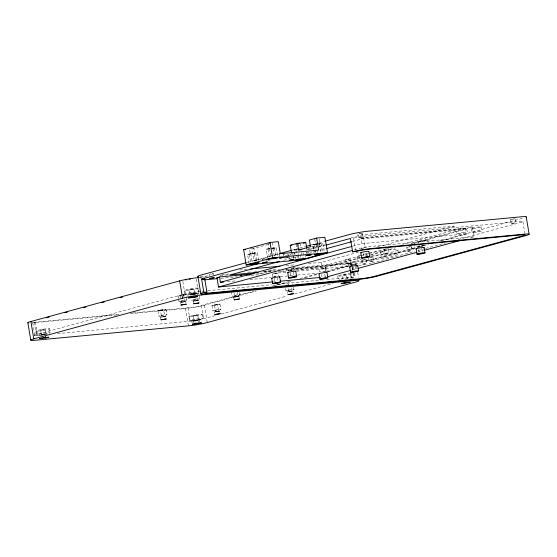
<?xml version="1.0" encoding="UTF-8"?>
<svg xmlns="http://www.w3.org/2000/svg" width="557" height="557" viewBox="0 0 557 557"><rect width="100%" height="100%" fill="white"/><g stroke="black" fill="none" stroke-linecap="round" stroke-linejoin="round"><path stroke-width="0.42" stroke-dasharray="2.79 2.09" d="M180.705 303.767C179.368 301.33 186.463 300.334 186.031 302.827M185.808 301.497L180.482 302.437M40.605 330.259L45.006 329.493L45.792 334.165L41.406 334.882L40.605 330.259L45.006 329.493M160.43 310.346L163.633 309.789L164.747 316.46L163.305 316.856L161.544 317.024L160.43 310.346L163.633 309.789M160.813 319.21C158.515 316.021 167.26 314.712 166.153 318.277M161.544 317.024L164.747 316.46M165.812 316.279L160.479 317.205M189.401 289.633L193.801 288.867L194.581 293.539L192.597 294.082L190.181 294.312L189.401 289.633L193.801 288.867M190.181 294.312L194.581 293.539M194.24 301.003C202.247 298.768 191.998 303.878 193.815 298.503M193.383 315.896L197.784 315.13L198.571 319.802L196.586 320.345L194.17 320.567L193.383 315.896L197.784 315.13M209.348 276.091C207.524 273.515 214.619 272.457 213.749 275.318M194.17 320.567L198.571 319.802M213.484 273.717L209.084 274.49M216.826 311.655L215.489 311.753L214.508 304.978L217.571 304.519L218.685 311.189L217.655 311.509M214.64 313.271C213.303 310.917 220.468 309.936 219.98 312.338M217.557 304.554L214.368 305.076M215.489 311.753L216.151 311.509M218.671 311.231L218.107 311.189M219.757 311.008L217.244 311.586M233.849 298.573C232.568 295.99 240.464 294.918 239.294 298.308M237.191 292.321L237.895 296.491L236.447 296.888L234.692 297.048L233.996 292.878M250.309 253.943L254.709 253.177L250.309 253.943L249.411 248.603M238.96 296.303L233.627 297.236M270.298 248.784L269.01 248.84L268.119 243.5M272.519 242.727L273.41 248.067L271.99 248.506M279.398 256.492L279.134 254.765M297.32 249.592L296.916 249.564L297.41 249.341M287.788 293.302L287.586 291.903L291.833 291.22L288.63 291.777L288.073 288.442M288.63 291.777L289.292 291.541M289.285 291.436L292.898 291.033L287.565 291.965M316.912 244.398L315.624 244.453L317.044 244.022M319.258 239.113L320.024 243.688L319.112 244.015M345.744 259.889L350.144 259.116L350.813 263.127L348.828 263.663L346.412 263.893L345.744 259.889L350.144 259.116M342.827 279.161L342.193 275.221L346.447 274.476L347.359 279.175L346.558 279.175M346.412 263.893L350.813 263.127M362.273 233.091L362.941 237.101L360.964 237.637L358.541 237.867L357.873 233.863M350.813 265.369C347.484 261.226 358.499 260.001 355.916 264.596M346.579 274.504L342.179 275.269M355.672 261.832L350.367 262.695M361.862 260.126L366.262 259.353L366.931 263.357L364.946 263.9L362.53 264.129L361.862 260.126L366.262 259.353M362.53 264.129L366.931 263.357M373.587 261.038L369.2 261.748L373.601 260.982L372.932 256.979L370.516 257.202M372.912 257.028L370.37 257.613M384.003 249.439L388.403 248.673L389.078 252.676L387.094 253.219L384.678 253.449L384.003 249.439L388.403 248.673M384.678 253.449L389.078 252.676M406.791 247.301L411.191 246.528L411.86 250.532L409.882 251.075L407.459 251.304L406.791 247.301L411.191 246.528M407.459 251.304L411.86 250.532M422.512 246.445L422.317 245.045M510.651 219.5L515.051 218.727L515.726 222.73L513.742 223.273L511.319 223.503L510.651 219.5L515.051 218.727M511.319 223.503L515.726 222.73M180.983 298.9L180.419 295.565L181.157 295.314M183.218 295.189L183.636 295.015L183.107 295.008M181.54 302.235C189.561 300.014 179.277 305.125 181.122 299.736M272.833 276.69C269.679 272.867 279.934 271.106 278.194 275.806M277.748 273.139L272.387 274.023M320.874 271.948C318.36 272.512 319.704 267.771 322.336 268.899C324.362 267.694 326.59 269.567 325.051 271.544M324.982 268.697L319.621 269.581M193.495 303.161C191.267 300.112 199.97 298.566 198.849 302.291M198.515 300.286L193.161 301.163M269.031 248.784L269.922 248.513M283.332 254.18L284.766 254.117M358.562 237.811L362.941 237.101M234.706 297.013L237.895 296.491M350.833 265.299L352.532 264.84M289.988 270.848L291.569 270.486M253.324 248.06L253.797 247.893L254.709 253.177M362.085 233.223L359.161 233.808M306.538 252.063L306.051 252.286L308.467 252.063M274.051 276.432L275.778 276.07M417.43 247.155L418.927 246.786M366.116 247.865C368.581 246.626 355.296 249.627 364.946 248.13M182.431 294.646L35.523 334.771A9.504 0.815 -9.5 0 0 34.109 335.411M268.404 244.377L251.931 248.875L253.943 260.892L258.197 260.488M249.083 263.489L247.545 254.312L255.698 252.69L257.466 252.808L258.727 260.321M267.785 258.385L266.246 249.209L269.442 248.331L276.175 247.705L277.567 256.046M247.545 254.312L249.313 254.431L257.466 252.808M272.603 248.631L276.175 247.705M246.897 262.521L279.503 253.623M292.035 250.197L298.726 248.373M299.562 248.143L305.41 246.549M311.266 244.948L317.95 243.124M318.785 242.894L323.805 241.529M253.943 260.892L272.881 255.719M273.71 255.496L280.296 253.693M295.83 259.945L294.152 249.933L297.347 249.063M313.556 248.993L312.86 244.822L316.049 243.952L322.782 243.318L324.181 251.667M312.86 244.822L319.593 244.189L322.782 243.318M307.68 248.979L316.404 246.598M285.442 255.614L293.838 253.324M306.434 249.884L318.186 246.674M319.022 246.445L324.898 244.843M350.924 237.735L361.834 234.755L454.025 226.093L454.693 230.097L402.641 244.307M267.632 261.052L270.138 260.37M287.69 255.572L295.217 253.519M308.592 249.87L325.309 245.303M352.678 246.194L361.883 243.681L360.992 238.34L363.54 237.644L472.301 227.423L473.861 236.767L468.841 238.138M293.915 256.84L284.599 258.009M306.266 253.463L311.21 252.112M283.597 260.307L298.705 256.185M308.78 253.435L316.334 251.367M319.697 250.455L325.567 248.847M352.435 241.515L362.51 238.765L454.693 230.097M183.267 294.416L185.864 293.72A9.504 0.815 -9.5 0 1 197.22 291.736L200.91 291.381M188.078 296.289L187.8 294.618L190.745 293.817L196.962 293.233L197.241 294.897M354.217 249.961L365.107 246.988L473.861 236.767M45.221 334.66L47.436 334.054M196.962 293.233L189.436 294.73L187.8 294.618M308.46 263.517L321.382 262.305L359.161 251.994M376.79 247.176L454.025 226.093M285.873 269.713L322.057 266.309L359.829 255.997M360.671 255.767L368.226 253.707M369.068 253.477L386.697 248.659M281 271.189L325.163 267.04L360.741 257.327M364.877 256.192L369.841 254.841M370.67 254.612L395.491 247.837M441.06 240.979L467.539 233.752L466.641 228.412L411.205 243.541L414.317 243.256L472.301 227.423M296.373 270.201L325.72 267.444L360.511 257.94M370.454 255.231L383.703 251.611L384.602 256.951L381.489 257.243L380.598 251.903L383.703 251.611M132.803 312.985L189.074 307.687A9.504 0.815 -9.5 0 0 200.429 305.702L253.957 291.102M272.331 286.082L289.863 281.299M299.882 278.563L318.249 273.543M325.768 271.496L350.771 264.652A9.504 0.815 -9.5 0 0 349.657 263.844L285.734 269.846M130.275 313.682L185.523 308.487A13.584 1.163 -9.5 0 0 204.377 305.194L256.206 291.039M273.759 286.249L292.147 281.229M304.686 277.804L318.061 274.155M327.258 271.642L353.173 264.568A13.584 1.163 -9.5 0 0 351.314 263.217L289.167 269.066M424.573 245.073L374.422 258.761A13.584 1.163 -9.5 0 1 355.561 262.062L290.824 268.147M439.619 240.965L523.211 218.142A13.584 1.163 -9.5 0 0 524.234 217.843M327.711 271.927L350.875 265.598M351.704 265.376L354.189 264.7M355.018 264.471L414.582 248.206M418.718 247.078L428.646 244.37M384.602 256.951L415.209 248.589L412.103 248.882L411.72 246.598M372.069 263.036L414.652 251.409M417.987 250.497L424.671 248.68M425.506 248.45L445.544 242.977M458.07 239.559L521.477 222.229A9.504 0.815 -9.5 0 0 520.363 221.421L365.691 235.959A9.504 0.815 -9.5 0 0 354.336 237.943L351.94 238.312M351.571 270.152L357.434 268.558M417.743 252.091L423.605 250.49M192.207 323.38L191.789 320.881L199.315 319.384L200.945 319.488L201.509 322.83M191.789 320.881L193.425 320.992L200.945 319.488M57.455 333.636L191.309 321.041A9.504 0.815 -9.5 0 0 202.664 319.057L216.116 315.394M221.122 314.023L287.085 296.018M294.604 293.964L333.009 283.478M263.022 259.137L262.131 259.409L263.398 259.409M284.641 257.954L286.131 257.64M288.06 257.633L284.947 258.176M289.612 270.786L291.499 270.403M273.64 276.39L275.541 276.007M419.303 246.807L418.272 247.127L419.205 247.085M359.293 233.425L360.435 233.23M263.538 259.026L265.223 258.747M288.547 284.787L288.958 284.711M44.365 334.604L41.392 334.931M216.144 311.405L218.191 311.071M291.116 268.195L291.805 268.07M291.91 270.709L291.074 270.848M275.249 276.432L275.673 276.363M217.348 311.662L214.417 311.934M322.782 271.565L325.427 271.37M266.246 249.209L271.837 248.749M294.152 249.933L297.577 249.801M345.048 279.217L348.104 278.758M46.537 333.747L39.011 335.244L44.463 334.778M353.918 264.596L356.146 264.436M272.122 248.123L273.41 248.067M318.736 243.743L320.024 243.688M420.974 246.452L422.54 246.382M358.68 265.376L359.78 265.264A9.504 0.815 -9.5 0 0 368.031 263.962M360.992 238.34L466.641 228.412M311.328 246.647L317.128 246.103M361.883 243.681L467.539 233.752M239.538 269.999L247.294 269.275M286.061 265.626L295.537 264.735M207.963 275.938L202.783 276.425A13.584 1.163 -9.5 0 1 200.388 276.599M221.77 274.636L228.676 273.988M247.663 272.206L250.253 271.962M254.57 271.558L257.16 271.315M268.383 270.256L279.6 269.205M198.536 277.588L206.306 276.857M220.112 275.555L228.746 274.747M265 271.336L275.36 270.361M263.468 271.816L274.671 270.765M199.538 277.95L202.985 277.623M263.322 271.948L271.941 271.141M259.346 273.229L267.144 272.491M255.802 274.016L263.572 273.285M278.249 271.907L292.056 270.605M220.76 278.347L237.136 276.808M247.482 275.833L250.065 275.59M250.928 275.506L258.685 274.782M273.341 273.403L287.134 272.108M296.616 271.21L349.197 266.267M227.333 281.661L235.994 280.846M249.849 279.544L270.632 277.588M280.157 276.697L288.818 275.882M289.689 275.799L296.616 275.144M297.48 275.067L318.263 273.111M273.766 281.821L275.492 281.654M323.833 277.114L325.56 276.947M201.766 291.297L206.939 290.81M207.803 290.733L271.593 284.731M276.766 284.244L320.728 280.115M321.591 280.032L323.311 279.872M326.764 279.544L351.885 277.191A9.504 0.815 -9.5 0 1 353.006 278.006L352.212 278.235L351.376 273.229M33.622 322.273A9.504 0.815 -9.5 0 0 34.402 322.231L119.01 314.287M31.464 322.963A13.584 1.163 -9.5 0 0 32.738 322.851L117.332 314.9M34.708 335.627A9.504 0.815 -9.5 0 0 36.637 335.579L44.525 334.848M323.735 271.531L324.341 271.524M279.913 254.821L279.12 254.821M180.948 295.572L180.419 295.565M293.407 270.152L294.11 270.145M522.891 221.589L524.847 233.272M481.046 226.887L481.714 230.89M471.306 228.586L471.981 232.589M465.534 228.384A4.957 0.425 -9.5 0 1 458.167 229.978A4.957 0.425 -9.5 0 1 458.216 229.226A4.957 0.425 -9.5 0 1 465.534 228.384L466.202 232.394A4.957 0.425 -9.5 0 1 458.836 233.982A4.957 0.425 -9.5 0 1 458.891 233.23A4.957 0.425 -9.5 0 1 466.202 232.394M455.751 230.006L456.42 234.01M427.79 240.039L428.187 242.441M421.753 248.234L422.45 252.412M418.049 241.738L418.321 243.339M418.69 249.633L419.108 252.133M416.977 245.978L417.207 247.315M414.317 243.256L415.083 247.83M369.145 253.045A20.72 1.768 -9.5 0 1 397.865 249.87L398.534 253.874M368.532 257.745L369.2 261.748M366.603 252.934L367.021 255.433M363.54 237.644L365.107 246.988M361.834 234.755L362.51 238.765M363.401 253.491L363.818 255.99M357.002 256.742L357.671 260.753M353.493 238.166L355.45 249.849M356.48 265.007L357.176 269.142M357.726 272.45L358.555 277.407M355.359 266.288L356.055 270.465M353.584 267.047L354.412 272.004M354.551 272.833L355.387 277.79M352.456 265.682L353.159 269.853M353.716 273.188L354.412 277.365M352.296 267.687L352.713 270.187M351.314 263.217L351.871 266.525M352.01 267.353L352.421 269.832M352.978 273.139L353.806 278.096M351.042 273.842A6.795 0.578 -9.5 0 1 340.452 276.014A6.795 0.578 -9.5 0 1 341.636 274.803A6.795 0.578 -9.5 0 1 351.042 273.842L351.711 277.846M348.661 263.927L348.94 265.592M350.339 273.94L350.896 277.275M337.709 275.931L338.384 279.941A6.795 0.578 -9.5 0 1 339.617 279.447M325.72 267.444L326.43 271.691M325.163 267.04L326.054 272.38M321.013 243.2L322.545 252.377M324.759 274.03L325.316 277.365M319.593 244.189L321.131 253.365M321.382 262.305L322.057 266.309M321.57 274.594L321.988 277.101M316.049 243.952L316.891 248.958M317.03 249.794L317.587 253.129M314.726 239.113L315.624 244.453M314.628 244.941L315.332 249.111M315.471 249.947L315.889 252.453M313.695 249.828L314.113 252.335M305.055 254.27L305.612 257.606M303.008 252.481L303.844 257.487M300.425 243.451L301.191 248.032M301.448 252.634L302.284 257.64M298.538 244.495L298.824 246.201M300.251 254.73L300.683 257.285M298.044 253.233L298.461 255.733M298.601 256.568L298.879 258.239M296.025 244.224L296.916 249.564M295.927 250.051L296.623 254.222M296.763 255.057L297.32 258.392M293.442 256.164L293.866 258.664M293.762 267.52L294.207 270.187M293.421 272.039L293.978 275.381M289.041 256.93L289.32 258.601M293.623 287.175L294.005 289.466M288.011 254.208L288.282 255.809M290.204 272.568L290.9 276.738M292.898 291.033L293.121 292.369M288.63 269.748L288.853 271.085M291.276 287.885L291.833 291.22M283.52 254.055L283.743 255.774M285.623 288.575L286.006 290.865M274.399 247.58L275.799 255.928M272.979 248.575L274.239 256.081M277.393 277.637L277.95 280.979M269.442 248.331L270.834 256.68M274.19 278.201L274.893 282.371M268.021 249.327L269.414 257.668M266.511 258.692L266.935 261.198M255.698 252.69L256.951 260.203M254.277 253.679L255.531 261.191M250.734 253.442L252.133 261.783M249.313 254.431L250.713 262.779M239.684 292.446L240.067 294.737M231.301 291.555L232.067 296.136M219.987 304.108L220.878 309.448M211.952 305.48L212.851 310.82M204.377 305.194L207.288 322.552M201.356 305.466L203.59 318.813M198.292 288.157A6.795 0.578 -9.5 0 1 188.043 290.343A6.795 0.578 -9.5 0 1 188.454 289.257A6.795 0.578 -9.5 0 1 198.292 288.157L198.967 292.167A6.795 0.578 -9.5 0 1 188.719 294.347A6.795 0.578 -9.5 0 1 189.122 293.26A6.795 0.578 -9.5 0 1 198.967 292.167M198.974 294.876L199.615 298.691M202.268 314.357L202.936 318.367M196.224 279.106L198.32 291.624M197.018 297.939L197.436 300.446M195.326 293.121L195.604 294.785M199.315 319.384L199.872 322.719M198 320.296L198.564 323.631M190.745 293.817L191.023 295.482M194.734 320.073L195.152 322.58M193.425 320.992L193.704 322.656M182.682 294.834A4.073 0.348 -9.5 0 1 186.031 294.59L186.282 296.115M186.414 296.881L186.922 299.931M187.967 307.798L190.202 321.152M184.903 290.343L185.572 294.347M188.907 316.661L189.575 320.672M182.842 281.445L184.931 293.964M183.636 295.015L184.193 298.35M184.332 299.186L184.75 301.692M185.523 308.487L188.426 325.845M178.024 295.99L178.407 298.274M178.539 299.039L178.922 301.33M166.028 309.365L166.926 314.705M158.028 310.764L158.926 316.104M49.476 328.714L50.144 332.717M35.39 322.148L37.625 335.495M36.142 331.046L36.811 335.049M34.214 322.023L36.309 334.541M32.738 322.851L35.091 336.901M44.149 334.353A6.795 0.578 -9.5 0 1 37.152 334.736A6.795 0.578 -9.5 0 1 48.153 332.682A6.795 0.578 -9.5 0 1 45.855 334.04M340.814 279.141A6.795 0.578 -9.5 0 1 349.643 277.699A6.795 0.578 -9.5 0 1 350.478 278.333M34.353 335.586A9.504 0.815 -9.5 0 1 34.151 335.509M186.031 294.59A4.073 0.348 -9.5 0 1 183.441 295.384M181.373 295.746A4.073 0.348 -9.5 0 1 178.01 295.948A4.073 0.348 -9.5 0 1 181.638 295.001M235.827 289.64A4.073 0.348 -9.5 0 1 236.836 289.501M287.697 284.731A4.073 0.348 -9.5 0 1 288.721 284.536M292.383 284.077A4.073 0.348 -9.5 0 1 292.878 284.077M193.063 294.646A4.073 0.348 -9.5 0 1 192.102 294.214A4.073 0.348 -9.5 0 1 198.591 293.309A4.073 0.348 -9.5 0 1 194.066 294.507M370.642 256.881A20.72 1.768 -9.5 0 1 398.54 253.922A20.72 1.768 -9.5 0 1 370.475 260.244A20.72 1.768 -9.5 0 1 363.296 258.532M397.865 249.87A20.72 1.768 -9.5 0 1 370.085 256.199M359.996 257.139A20.72 1.768 -9.5 0 1 368.33 253.212M424.072 245.24A4.957 0.425 -9.5 0 1 420.486 245.741M419.616 245.804A4.957 0.425 -9.5 0 1 418.725 245.741M371.136 263.28A9.504 0.815 -9.5 0 1 369.152 263.733M193.133 294.291L196.322 293.769L193.133 294.291M38.572 331.039A6.795 0.578 -9.5 0 0 49.42 328.874A6.795 0.578 -9.5 0 0 40.431 329.723A6.795 0.578 -9.5 0 0 38.572 331.039M214.173 310.848A4.073 0.348 -9.5 0 0 220.795 309.56A4.073 0.348 -9.5 0 0 215.622 310.005A4.073 0.348 -9.5 0 0 214.173 310.848M160.374 316.104A4.073 0.348 -9.5 0 0 166.891 314.802A4.073 0.348 -9.5 0 0 161.509 315.311A4.073 0.348 -9.5 0 0 160.374 316.104M233.515 296.129A4.073 0.348 -9.5 0 0 240.032 294.834A4.073 0.348 -9.5 0 0 234.65 295.342A4.073 0.348 -9.5 0 0 233.515 296.129M287.454 290.858A4.073 0.348 -9.5 0 0 293.971 289.563A4.073 0.348 -9.5 0 0 288.589 290.072A4.073 0.348 -9.5 0 0 287.454 290.858M193.063 300.084A4.073 0.348 -9.5 0 0 199.58 298.789A4.073 0.348 -9.5 0 0 194.198 299.297A4.073 0.348 -9.5 0 0 193.063 300.084M180.371 301.323A4.073 0.348 -9.5 0 0 186.887 300.028A4.073 0.348 -9.5 0 0 181.505 300.536A4.073 0.348 -9.5 0 0 180.371 301.323M191.873 320.693A6.795 0.578 -9.5 0 0 202.839 318.534A6.795 0.578 -9.5 0 0 194.059 319.328A6.795 0.578 -9.5 0 0 191.873 320.693M213.275 305.508A4.073 0.348 -9.5 0 0 219.904 304.219A4.073 0.348 -9.5 0 0 214.73 304.665A4.073 0.348 -9.5 0 0 213.275 305.508M159.483 310.764A4.073 0.348 -9.5 0 0 166 309.462A4.073 0.348 -9.5 0 0 160.618 309.971A4.073 0.348 -9.5 0 0 159.483 310.764M191.204 316.682A6.795 0.578 -9.5 0 0 202.163 314.531A6.795 0.578 -9.5 0 0 193.39 315.325A6.795 0.578 -9.5 0 0 191.204 316.682M419.818 241.731A4.957 0.425 -9.5 0 0 427.748 240.158A4.957 0.425 -9.5 0 0 421.196 240.77A4.957 0.425 -9.5 0 0 419.818 241.731M473.742 232.589A4.957 0.425 -9.5 0 0 481.673 231.009A4.957 0.425 -9.5 0 0 475.121 231.628A4.957 0.425 -9.5 0 0 473.742 232.589M473.074 228.586A4.957 0.425 -9.5 0 0 481.004 227.005A4.957 0.425 -9.5 0 0 474.453 227.618A4.957 0.425 -9.5 0 0 473.074 228.586"/><path stroke-width="0.84" d="M296.512 244.001L296.15 244.251M326.144 245.073L350.388 238.459L352.623 251.806L356.571 251.298A9.504 0.815 -9.5 0 1 367.926 249.313L522.598 234.769A9.504 0.815 -9.5 0 1 523.712 235.583L373.371 276.627A9.504 0.815 -9.5 0 1 362.015 278.611L207.343 293.156A9.504 0.815 -9.5 0 1 206.229 292.348L206.939 292.14L204.704 278.792L203.994 278.994A9.504 0.815 -9.5 0 0 202.985 279.356M243.646 249.654L269.999 242.462L278.284 241.682L280.296 253.693L318.625 250.093L316.613 238.076L324.898 237.296L327.467 252.648L301.107 259.847L246.215 265.007L243.646 249.654L245.303 249.501M291.548 252.996L290.253 245.275L297.48 243.298L305.765 242.518L306.747 248.359M316.613 238.076L309.386 240.046L310.5 246.723L298.601 249.975L297.48 243.298M303.356 243.179L305.765 242.518M28.191 322.969A13.584 1.163 -9.5 0 1 30.886 321.507L179.674 280.881A13.584 1.163 -9.5 0 1 198.536 277.588M246.062 262.751L200.924 275.074A13.584 1.163 -9.5 0 0 198.738 276.599M279.503 253.623L291.2 250.427M306.246 246.319L310.43 245.177M324.64 241.299L349.712 234.448A13.584 1.163 -9.5 0 1 368.574 231.155L521.352 216.791A13.584 1.163 -9.5 0 1 526.073 217.112M46.6 317.769L49.107 317.086M64.967 312.755L67.474 312.073M83.341 307.743L85.848 307.053M101.708 302.723L104.215 302.04M120.075 297.71L122.582 297.027M246.215 265.007L272.568 257.814L327.467 252.648M352.623 251.806A13.584 1.163 -9.5 0 1 371.477 248.513L524.262 234.149A13.584 1.163 -9.5 0 1 526.114 235.493L377.326 276.119A13.584 1.163 -9.5 0 1 358.464 279.412L205.686 293.783A13.584 1.163 -9.5 0 1 203.827 292.432L201.592 279.085L257.599 263.788M272.902 281.898L218.525 287.015L216.965 277.665L219.514 276.968L254.152 273.717M279.398 261.456L229.867 274.977L258.302 272.303M326.409 248.617L351.592 241.745M219.514 276.968L220.405 282.308L351.836 246.424M218.525 287.015L352.539 250.42M33.789 338.858L182.578 298.239A13.584 1.163 -9.5 0 1 201.439 294.938L354.217 280.575A13.584 1.163 -9.5 0 1 356.076 281.926L207.288 322.552A13.584 1.163 -9.5 0 1 188.426 325.845L35.648 340.209A13.584 1.163 -9.5 0 1 33.789 338.858L30.886 321.507M45.785 337.995L48.731 337.194L42.513 337.779L39.568 338.579L45.785 337.995L45.5 336.331M327.286 276.787L350.736 270.382M358.276 268.328L416.908 252.314M424.448 250.26L460.465 240.422M269.031 243.172L270.103 242.956M250.831 248.171L251.395 248.067M316.146 238.681L316.71 238.577M298.009 243.681L299.624 243.458M290.253 245.275L291.91 245.115M298.601 249.975L301.915 249.661M250.741 268.947L280.032 266.19M201.592 279.085L204.704 278.792M216.965 277.665L219.549 277.428M240.269 275.478L241.996 275.311M246.312 274.907L248.039 274.747M217.307 278.667L205.115 279.809A9.504 0.815 -9.5 0 1 204.335 279.851M220.405 282.308L223.872 281.988M279.809 281.25L320.379 277.435M203.827 292.432L206.939 292.14M526.247 216.924L529.15 234.281M424.093 247.482L424.991 252.822M416.093 248.882L416.984 254.222M368.825 251.388L369.716 256.728A4.073 0.348 -9.5 0 1 363.54 258.037A4.073 0.348 -9.5 0 1 363.846 257.376A4.073 0.348 -9.5 0 1 369.716 256.728M360.79 252.69L361.688 258.03M357.698 265.536L358.59 270.876M353.946 278.925L354.217 280.575M349.705 266.935L350.597 272.276M326.973 272.443L327.864 277.783M318.966 273.842L319.864 279.182M295.753 271.273L296.651 276.613M287.753 272.665L288.644 278.006M279.739 276.885L280.631 282.225M269.999 242.462L272.568 257.814M271.739 278.284L272.631 283.624M201.168 293.288L201.439 294.938M197.888 276.286L200.792 293.643M179.674 280.881L182.578 298.239M27.85 322.719L30.753 340.076M185.62 279.913A9.504 0.815 -9.5 0 1 186.734 279.684M189.115 279.238A9.504 0.815 -9.5 0 1 190.341 279.036M416.33 248.93A4.073 0.348 -9.5 0 1 420.229 247.809A4.073 0.348 -9.5 0 1 423.759 247.719M350.457 266.984A4.073 0.348 -9.5 0 1 351.056 266.406A4.073 0.348 -9.5 0 1 356.487 265.522A4.073 0.348 -9.5 0 1 356.828 265.94M361.242 252.794A4.073 0.348 -9.5 0 1 364.459 251.75A4.073 0.348 -9.5 0 1 368.643 251.513M288.484 272.721A4.073 0.348 -9.5 0 1 291.36 271.684A4.073 0.348 -9.5 0 1 295.419 271.51M319.21 273.891A4.073 0.348 -9.5 0 1 323.102 272.77A4.073 0.348 -9.5 0 1 326.632 272.679M271.976 278.333A4.073 0.348 -9.5 0 1 275.868 277.212A4.073 0.348 -9.5 0 1 279.398 277.121M322.273 278.73L325.462 278.201L322.273 278.73M180.941 305.041L186.254 304.164L180.941 305.041M160.952 319.815L166.265 318.945L160.952 319.815M209.773 278.437L214.153 277.727L209.773 278.437M214.891 314.545L220.203 313.675L214.891 314.545M234.093 299.84L239.406 298.977L234.093 299.84M262.688 262.744L267.075 262.034L262.688 262.744M279.698 258.107L284.077 257.39L279.698 258.107M275.047 283.165L278.228 282.643L275.047 283.165M289.619 260.216L294.005 259.499L289.619 260.216M288.032 294.569L293.344 293.706L288.032 294.569M306.628 255.572L311.008 254.855L306.628 255.572M353.006 271.816L356.195 271.294L353.006 271.816M364.118 257.619L367.3 257.104L364.118 257.619M419.4 253.762L422.589 253.24L419.4 253.762M291.102 277.525L294.256 277.045L291.102 277.525M193.718 303.753L198.96 302.959L193.718 303.753M252.412 263.454L249.223 264.324L250.991 264.443L259.144 262.82L252.412 263.454M271.113 258.351L267.924 259.221L274.657 258.587L277.846 257.717L271.113 258.351M299.018 259.075L295.83 259.945L302.562 259.311L305.751 258.441L299.018 259.075M317.727 253.964L314.538 254.834L316.306 254.953L324.459 253.331L317.727 253.964M191.302 297.153L188.357 297.953L194.574 297.368L197.519 296.568L191.302 297.153M195.291 323.415L192.346 324.216L193.982 324.327L201.509 322.83L195.291 323.415M344.08 282.789L341.135 283.59L342.771 283.701L350.297 282.204L344.08 282.789M418.439 254.222A4.073 0.348 -9.5 0 0 424.956 252.92A4.073 0.348 -9.5 0 0 419.574 253.428A4.073 0.348 -9.5 0 0 418.439 254.222M352.073 272.269A4.073 0.348 -9.5 0 0 358.569 270.974A4.073 0.348 -9.5 0 0 353.145 271.489A4.073 0.348 -9.5 0 0 352.073 272.269M290.1 278.006A4.073 0.348 -9.5 0 0 296.616 276.711A4.073 0.348 -9.5 0 0 291.234 277.212A4.073 0.348 -9.5 0 0 290.1 278.006M274.079 283.624A4.073 0.348 -9.5 0 0 280.596 282.322A4.073 0.348 -9.5 0 0 275.214 282.831A4.073 0.348 -9.5 0 0 274.079 283.624M321.312 279.182A4.073 0.348 -9.5 0 0 327.829 277.88A4.073 0.348 -9.5 0 0 322.447 278.389A4.073 0.348 -9.5 0 0 321.312 279.182"/></g></svg>
